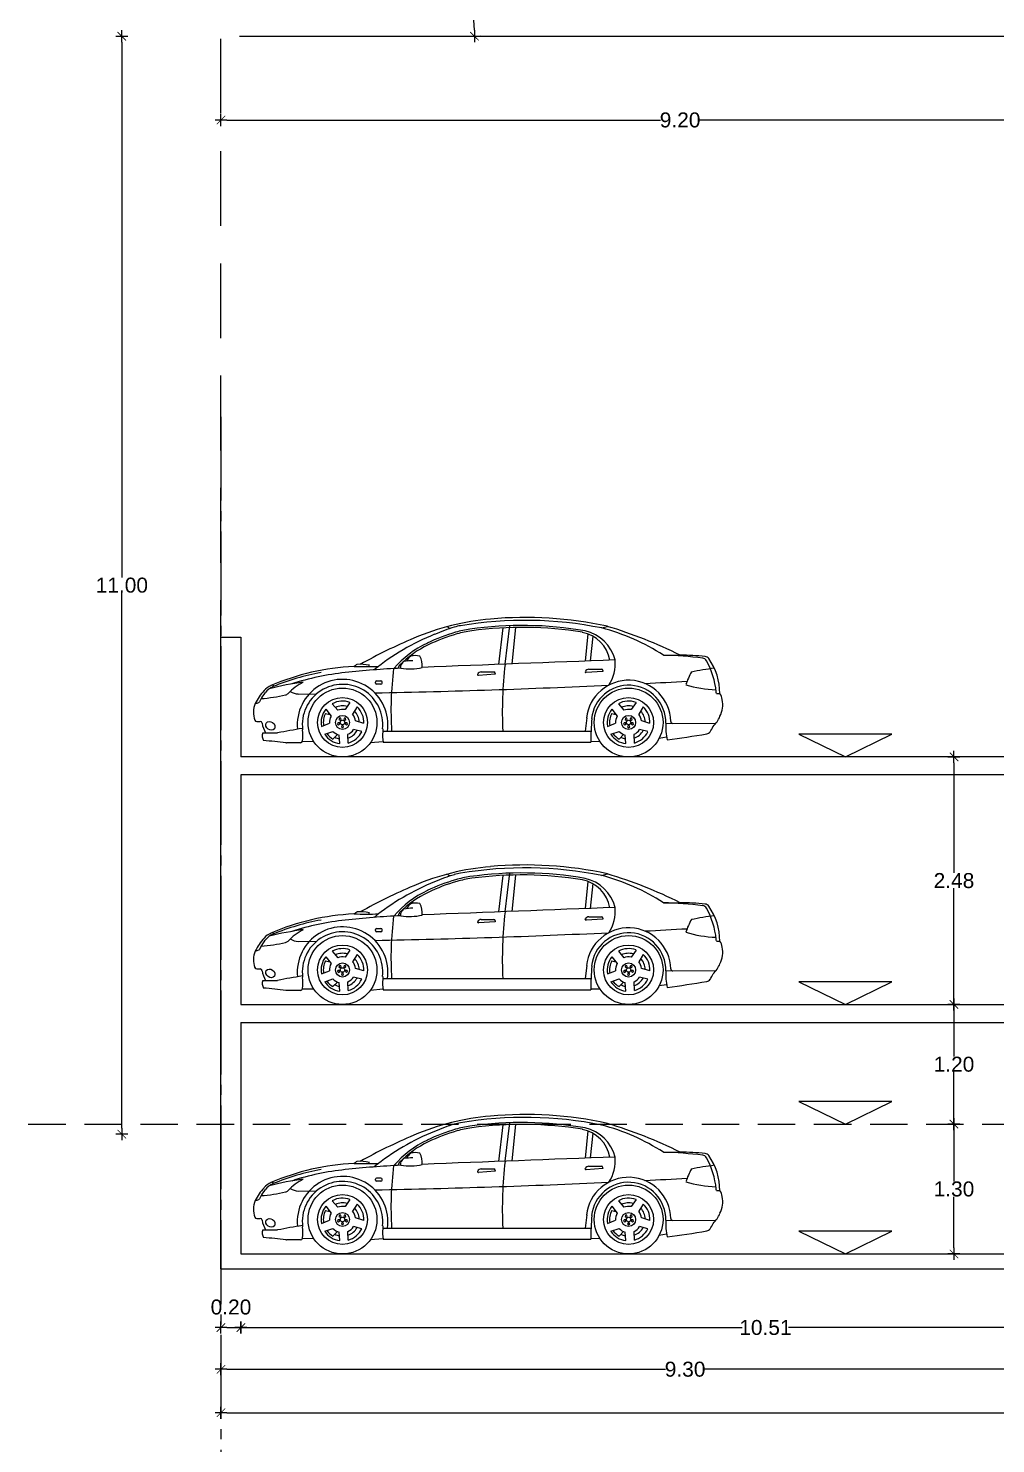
# Model space of a CAD drawing. Header units: millimetres. Extents: x 1217 to 2428, y 234 to 644.
# Drawn here: x 2171.87 to 2181.57, y 372.97 to 387.15 of the extents above; entities that cross this region are included whole.
import ezdxf

# ---------------------------------------------------------------- set-up
doc = ezdxf.new("R2010")
doc.units = ezdxf.units.MM
for name, pattern in [('ACAD_ISO04W100', [30, 24, -3, 0, -3]), ('HIDDEN', [0.375, 0.25, -0.125]), ('HIDDEN2', [0.1875, 0.125, -0.0625])]:
    doc.linetypes.add(name, pattern=pattern)
doc.layers.get('0').update_dxf_attribs({"lineweight": 5})
for name, color, linetype in [('0.1', 251, 'Continuous'), ('0.2', 2, 'Continuous'), ('0.3', 6, 'Continuous'), ('EJES', 8, 'Continuous'), ('MURO', 5, 'Continuous')]:
    doc.layers.add(name, color=color, linetype=linetype)
doc.styles.add('INTERARQ', font='arial.ttf')
doc.dimstyles.new('ESCALA_1-50', dxfattribs={"dimtxt": 0.15, "dimasz": 0.06, "dimexe": 0.18, "dimexo": 0.0625, "dimgap": 0, "dimtad": 0, "dimtih": 1, "dimtoh": 1, "dimzin": 0, "dimdsep": 46, "dimtxsty": 'INTERARQ', "dimblk": 'DIMTICK', "dimcen": 0, "dimse1": 1, "dimse2": 1, "dimclrd": 256, "dimclre": 1, "dimclrt": 2, "dimadec": 0, "dimazin": 0, "dimtfac": 4.5, "dimtofl": 0, "dimtmove": 2, "dimatfit": 3, "dimldrblk": 'DIMTICK', "dimfxl": 1, "dimtolj": 1, "dimtzin": 0, "dimarcsym": 0})

# ---------------------------------------------------------------- blocks, each defined once
blk = doc.blocks.new('aut9')
at = {"layer": '0.1'}
for p, q in [((383925.567, 7753087.519, 0), (383925.521, 7753087.153, 0)), ((383925.567, 7753087.519, 0), (383925.521, 7753087.153, 0)), ((383925.631, 7753087.542, 0), (383925.587, 7753087.156, 0)), ((383925.631, 7753087.542, 0), (383925.587, 7753087.156, 0)), ((383925.692, 7753087.523, 0), (383925.656, 7753087.159, 0)), ((383925.692, 7753087.523, 0), (383925.656, 7753087.159, 0)), ((383926.556, 7753087.519, 0), (383926.613, 7753087.535, 0)), ((383926.556, 7753087.519, 0), (383926.613, 7753087.535, 0)), ((383926.418, 7753087.46, 0), (383926.391, 7753087.187, 0)), ((383926.418, 7753087.46, 0), (383926.391, 7753087.187, 0)), ((383926.467, 7753087.437, 0), (383926.442, 7753087.189, 0)), ((383926.467, 7753087.437, 0), (383926.442, 7753087.189, 0)), ((383924.661, 7753087.258, 0), (383924.658, 7753087.239, 0)), ((383924.661, 7753087.258, 0), (383924.658, 7753087.239, 0)), ((383924.518, 7753087.125, 0), (383924.515, 7753087.115, 0)), ((383924.518, 7753087.125, 0), (383924.515, 7753087.115, 0)), ((383925.313, 7753087.054, 0), (383925.314, 7753087.055, 0)), ((383925.313, 7753087.054, 0), (383925.314, 7753087.055, 0)), ((383925.489, 7753087.055, 0), (383925.321, 7753087.043, 0)), ((383925.489, 7753087.055, 0), (383925.321, 7753087.043, 0)), ((383925.348, 7753087.078, 0), (383925.474, 7753087.078, 0)), ((383925.348, 7753087.078, 0), (383925.474, 7753087.078, 0)), ((383925.489, 7753087.063, 0), (383925.489, 7753087.055, 0)), ((383925.489, 7753087.063, 0), (383925.489, 7753087.055, 0)), ((383926.392, 7753087.081, 0), (383926.392, 7753087.083, 0)), ((383926.392, 7753087.081, 0), (383926.392, 7753087.083, 0)), ((383926.568, 7753087.082, 0), (383926.399, 7753087.071, 0)), ((383926.568, 7753087.082, 0), (383926.399, 7753087.071, 0)), ((383926.427, 7753087.106, 0), (383926.553, 7753087.106, 0)), ((383926.427, 7753087.106, 0), (383926.553, 7753087.106, 0)), ((383926.568, 7753087.091, 0), (383926.568, 7753087.082, 0)), ((383926.568, 7753087.091, 0), (383926.568, 7753087.082, 0)), ((383924.288, 7753086.967, 0), (383924.288, 7753086.976, 0)), ((383924.288, 7753086.967, 0), (383924.288, 7753086.976, 0)), ((383924.3, 7753086.988, 0), (383924.343, 7753086.988, 0)), ((383924.3, 7753086.988, 0), (383924.343, 7753086.988, 0)), ((383924.343, 7753086.955, 0), (383924.3, 7753086.955, 0)), ((383924.343, 7753086.955, 0), (383924.3, 7753086.955, 0)), ((383924.354, 7753086.976, 0), (383924.354, 7753086.967, 0)), ((383924.354, 7753086.976, 0), (383924.354, 7753086.967, 0)), ((383923.136, 7753086.799, 0), (383923.125, 7753086.778, 0)), ((383923.136, 7753086.799, 0), (383923.125, 7753086.778, 0)), ((383923.515, 7753086.857, 0), (383923.699, 7753086.859, 0)), ((383923.515, 7753086.857, 0), (383923.699, 7753086.859, 0)), ((383924.032, 7753086.772, 0), (383923.984, 7753086.701, 0)), ((383924.032, 7753086.772, 0), (383923.984, 7753086.701, 0)), ((383926.901, 7753086.772, 0), (383926.852, 7753086.701, 0)), ((383926.901, 7753086.772, 0), (383926.852, 7753086.701, 0)), ((383927.706, 7753086.862, 0), (383927.739, 7753086.861, 0)), ((383927.706, 7753086.862, 0), (383927.739, 7753086.861, 0)), ((383923.789, 7753086.662, 0), (383923.83, 7753086.653, 0)), ((383923.789, 7753086.662, 0), (383923.83, 7753086.653, 0)), ((383923.791, 7753086.704, 0), (383923.844, 7753086.636, 0)), ((383923.791, 7753086.704, 0), (383923.844, 7753086.636, 0)), ((383923.856, 7753086.76, 0), (383923.911, 7753086.694, 0)), ((383923.856, 7753086.76, 0), (383923.911, 7753086.694, 0)), ((383924.105, 7753086.727, 0), (383924.06, 7753086.655, 0)), ((383924.105, 7753086.727, 0), (383924.06, 7753086.655, 0)), ((383926.657, 7753086.662, 0), (383926.698, 7753086.653, 0)), ((383926.657, 7753086.662, 0), (383926.698, 7753086.653, 0)), ((383926.659, 7753086.704, 0), (383926.712, 7753086.636, 0)), ((383926.659, 7753086.704, 0), (383926.712, 7753086.636, 0)), ((383926.725, 7753086.76, 0), (383926.779, 7753086.694, 0)), ((383926.725, 7753086.76, 0), (383926.779, 7753086.694, 0)), ((383926.973, 7753086.727, 0), (383926.928, 7753086.655, 0)), ((383926.973, 7753086.727, 0), (383926.928, 7753086.655, 0)), ((383923.099, 7753086.582, 0), (383923.133, 7753086.582, 0)), ((383923.099, 7753086.582, 0), (383923.133, 7753086.582, 0)), ((383923.748, 7753086.533, 0), (383923.827, 7753086.565, 0)), ((383923.748, 7753086.533, 0), (383923.827, 7753086.565, 0)), ((383923.78, 7753086.454, 0), (383923.862, 7753086.483, 0)), ((383923.78, 7753086.454, 0), (383923.862, 7753086.483, 0)), ((383923.912, 7753086.568, 0), (383923.908, 7753086.556, 0)), ((383923.912, 7753086.568, 0), (383923.908, 7753086.556, 0)), ((383923.908, 7753086.556, 0), (383923.919, 7753086.548, 0)), ((383923.908, 7753086.556, 0), (383923.919, 7753086.548, 0)), ((383923.926, 7753086.568, 0), (383923.912, 7753086.568, 0)), ((383923.926, 7753086.568, 0), (383923.912, 7753086.568, 0)), ((383923.919, 7753086.548, 0), (383923.93, 7753086.556, 0)), ((383923.919, 7753086.548, 0), (383923.93, 7753086.556, 0)), ((383923.927, 7753086.615, 0), (383923.923, 7753086.602, 0)), ((383923.927, 7753086.615, 0), (383923.923, 7753086.602, 0)), ((383923.923, 7753086.602, 0), (383923.934, 7753086.594, 0)), ((383923.923, 7753086.602, 0), (383923.934, 7753086.594, 0)), ((383923.93, 7753086.556, 0), (383923.926, 7753086.568, 0)), ((383923.93, 7753086.556, 0), (383923.926, 7753086.568, 0)), ((383923.941, 7753086.615, 0), (383923.927, 7753086.615, 0)), ((383923.941, 7753086.615, 0), (383923.927, 7753086.615, 0)), ((383923.934, 7753086.594, 0), (383923.945, 7753086.602, 0)), ((383923.934, 7753086.594, 0), (383923.945, 7753086.602, 0)), ((383923.945, 7753086.602, 0), (383923.941, 7753086.615, 0)), ((383923.945, 7753086.602, 0), (383923.941, 7753086.615, 0)), ((383923.951, 7753086.54, 0), (383923.947, 7753086.527, 0)), ((383923.951, 7753086.54, 0), (383923.947, 7753086.527, 0)), ((383923.947, 7753086.527, 0), (383923.958, 7753086.519, 0)), ((383923.947, 7753086.527, 0), (383923.958, 7753086.519, 0)), ((383923.965, 7753086.54, 0), (383923.951, 7753086.54, 0)), ((383923.965, 7753086.54, 0), (383923.951, 7753086.54, 0)), ((383923.958, 7753086.519, 0), (383923.969, 7753086.527, 0)), ((383923.958, 7753086.519, 0), (383923.969, 7753086.527, 0)), ((383923.969, 7753086.527, 0), (383923.965, 7753086.54, 0)), ((383923.969, 7753086.527, 0), (383923.965, 7753086.54, 0)), ((383923.976, 7753086.615, 0), (383923.972, 7753086.602, 0)), ((383923.976, 7753086.615, 0), (383923.972, 7753086.602, 0)), ((383923.972, 7753086.602, 0), (383923.982, 7753086.594, 0)), ((383923.972, 7753086.602, 0), (383923.982, 7753086.594, 0)), ((383923.989, 7753086.615, 0), (383923.976, 7753086.615, 0)), ((383923.989, 7753086.615, 0), (383923.976, 7753086.615, 0)), ((383923.982, 7753086.594, 0), (383923.993, 7753086.602, 0)), ((383923.982, 7753086.594, 0), (383923.993, 7753086.602, 0)), ((383923.991, 7753086.568, 0), (383923.987, 7753086.556, 0)), ((383923.991, 7753086.568, 0), (383923.987, 7753086.556, 0)), ((383923.987, 7753086.556, 0), (383923.997, 7753086.548, 0)), ((383923.987, 7753086.556, 0), (383923.997, 7753086.548, 0)), ((383923.993, 7753086.602, 0), (383923.989, 7753086.615, 0)), ((383923.993, 7753086.602, 0), (383923.989, 7753086.615, 0)), ((383924.004, 7753086.568, 0), (383923.991, 7753086.568, 0)), ((383924.004, 7753086.568, 0), (383923.991, 7753086.568, 0)), ((383923.997, 7753086.548, 0), (383924.008, 7753086.556, 0)), ((383923.997, 7753086.548, 0), (383924.008, 7753086.556, 0)), ((383924.008, 7753086.556, 0), (383924.004, 7753086.568, 0)), ((383924.008, 7753086.556, 0), (383924.004, 7753086.568, 0)), ((383924.151, 7753086.48, 0), (383924.068, 7753086.501, 0)), ((383924.151, 7753086.48, 0), (383924.068, 7753086.501, 0)), ((383924.172, 7753086.563, 0), (383924.088, 7753086.588, 0)), ((383924.172, 7753086.563, 0), (383924.088, 7753086.588, 0)), ((383924.361, 7753086.507, 0), (383924.358, 7753086.424, 0)), ((383924.361, 7753086.507, 0), (383924.358, 7753086.424, 0)), ((383924.361, 7753086.485, 0), (383926.449, 7753086.485, 0)), ((383924.361, 7753086.485, 0), (383926.449, 7753086.485, 0)), ((383926.406, 7753086.617, 0), (383926.389, 7753086.485, 0)), ((383926.406, 7753086.617, 0), (383926.389, 7753086.485, 0)), ((383926.616, 7753086.533, 0), (383926.695, 7753086.565, 0)), ((383926.616, 7753086.533, 0), (383926.695, 7753086.565, 0)), ((383926.649, 7753086.454, 0), (383926.73, 7753086.483, 0)), ((383926.649, 7753086.454, 0), (383926.73, 7753086.483, 0)), ((383926.78, 7753086.568, 0), (383926.776, 7753086.556, 0)), ((383926.78, 7753086.568, 0), (383926.776, 7753086.556, 0)), ((383926.776, 7753086.556, 0), (383926.787, 7753086.548, 0)), ((383926.776, 7753086.556, 0), (383926.787, 7753086.548, 0)), ((383926.794, 7753086.568, 0), (383926.78, 7753086.568, 0)), ((383926.794, 7753086.568, 0), (383926.78, 7753086.568, 0)), ((383926.787, 7753086.548, 0), (383926.798, 7753086.556, 0)), ((383926.787, 7753086.548, 0), (383926.798, 7753086.556, 0)), ((383926.795, 7753086.615, 0), (383926.791, 7753086.602, 0)), ((383926.795, 7753086.615, 0), (383926.791, 7753086.602, 0)), ((383926.791, 7753086.602, 0), (383926.802, 7753086.594, 0)), ((383926.791, 7753086.602, 0), (383926.802, 7753086.594, 0)), ((383926.798, 7753086.556, 0), (383926.794, 7753086.568, 0)), ((383926.798, 7753086.556, 0), (383926.794, 7753086.568, 0)), ((383926.809, 7753086.615, 0), (383926.795, 7753086.615, 0)), ((383926.809, 7753086.615, 0), (383926.795, 7753086.615, 0)), ((383926.802, 7753086.594, 0), (383926.813, 7753086.602, 0)), ((383926.802, 7753086.594, 0), (383926.813, 7753086.602, 0)), ((383926.813, 7753086.602, 0), (383926.809, 7753086.615, 0)), ((383926.813, 7753086.602, 0), (383926.809, 7753086.615, 0)), ((383926.82, 7753086.54, 0), (383926.816, 7753086.527, 0)), ((383926.82, 7753086.54, 0), (383926.816, 7753086.527, 0)), ((383926.816, 7753086.527, 0), (383926.826, 7753086.519, 0)), ((383926.816, 7753086.527, 0), (383926.826, 7753086.519, 0)), ((383926.833, 7753086.54, 0), (383926.82, 7753086.54, 0)), ((383926.833, 7753086.54, 0), (383926.82, 7753086.54, 0)), ((383926.826, 7753086.519, 0), (383926.837, 7753086.527, 0)), ((383926.826, 7753086.519, 0), (383926.837, 7753086.527, 0)), ((383926.837, 7753086.527, 0), (383926.833, 7753086.54, 0)), ((383926.837, 7753086.527, 0), (383926.833, 7753086.54, 0)), ((383926.844, 7753086.615, 0), (383926.84, 7753086.602, 0)), ((383926.844, 7753086.615, 0), (383926.84, 7753086.602, 0)), ((383926.84, 7753086.602, 0), (383926.851, 7753086.594, 0)), ((383926.84, 7753086.602, 0), (383926.851, 7753086.594, 0)), ((383926.857, 7753086.615, 0), (383926.844, 7753086.615, 0)), ((383926.857, 7753086.615, 0), (383926.844, 7753086.615, 0)), ((383926.851, 7753086.594, 0), (383926.861, 7753086.602, 0)), ((383926.851, 7753086.594, 0), (383926.861, 7753086.602, 0)), ((383926.859, 7753086.568, 0), (383926.855, 7753086.556, 0)), ((383926.859, 7753086.568, 0), (383926.855, 7753086.556, 0)), ((383926.855, 7753086.556, 0), (383926.865, 7753086.548, 0)), ((383926.855, 7753086.556, 0), (383926.865, 7753086.548, 0)), ((383926.861, 7753086.602, 0), (383926.857, 7753086.615, 0)), ((383926.861, 7753086.602, 0), (383926.857, 7753086.615, 0)), ((383926.872, 7753086.568, 0), (383926.859, 7753086.568, 0)), ((383926.872, 7753086.568, 0), (383926.859, 7753086.568, 0)), ((383926.865, 7753086.548, 0), (383926.876, 7753086.556, 0)), ((383926.865, 7753086.548, 0), (383926.876, 7753086.556, 0)), ((383926.876, 7753086.556, 0), (383926.872, 7753086.568, 0)), ((383926.876, 7753086.556, 0), (383926.872, 7753086.568, 0)), ((383927.019, 7753086.48, 0), (383926.936, 7753086.501, 0)), ((383927.019, 7753086.48, 0), (383926.936, 7753086.501, 0)), ((383927.04, 7753086.563, 0), (383926.957, 7753086.588, 0)), ((383927.04, 7753086.563, 0), (383926.957, 7753086.588, 0)), ((383927.199, 7753086.562, 0), (383927.702, 7753086.566, 0)), ((383927.199, 7753086.562, 0), (383927.702, 7753086.566, 0)), ((383923.158, 7753086.468, 0), (383923.308, 7753086.468, 0)), ((383923.158, 7753086.468, 0), (383923.308, 7753086.468, 0)), ((383923.537, 7753086.368, 0), (383923.398, 7753086.368, 0)), ((383923.537, 7753086.368, 0), (383923.398, 7753086.368, 0)), ((383923.672, 7753086.379, 0), (383923.556, 7753086.381, 0)), ((383923.672, 7753086.379, 0), (383923.556, 7753086.381, 0)), ((383923.862, 7753086.406, 0), (383923.908, 7753086.451, 0)), ((383923.862, 7753086.406, 0), (383923.908, 7753086.451, 0)), ((383923.93, 7753086.36, 0), (383923.924, 7753086.445, 0)), ((383923.93, 7753086.36, 0), (383923.924, 7753086.445, 0)), ((383924.016, 7753086.366, 0), (383924.013, 7753086.453, 0)), ((383924.016, 7753086.366, 0), (383924.013, 7753086.453, 0)), ((383924.365, 7753086.379, 0), (383924.235, 7753086.367, 0)), ((383924.365, 7753086.379, 0), (383924.235, 7753086.367, 0)), ((383924.358, 7753086.424, 0), (383924.365, 7753086.374, 0)), ((383924.358, 7753086.424, 0), (383924.365, 7753086.374, 0)), ((383924.365, 7753086.374, 0), (383926.446, 7753086.374, 0)), ((383924.365, 7753086.374, 0), (383926.446, 7753086.374, 0)), ((383926.54, 7753086.379, 0), (383926.446, 7753086.381, 0)), ((383926.54, 7753086.379, 0), (383926.446, 7753086.381, 0)), ((383926.731, 7753086.406, 0), (383926.776, 7753086.451, 0)), ((383926.731, 7753086.406, 0), (383926.776, 7753086.451, 0)), ((383926.798, 7753086.36, 0), (383926.793, 7753086.445, 0)), ((383926.798, 7753086.36, 0), (383926.793, 7753086.445, 0)), ((383926.884, 7753086.366, 0), (383926.881, 7753086.453, 0)), ((383926.884, 7753086.366, 0), (383926.881, 7753086.453, 0)), ((383927.134, 7753086.416, 0), (383927.206, 7753086.427, 0)), ((383927.134, 7753086.416, 0), (383927.206, 7753086.427, 0))]:
    blk.add_line(p, q, dxfattribs=at)
for centre, radius in [((383923.958, 7753086.572, 0), 0.345), ((383923.958, 7753086.572, 0), 0.345), ((383926.826, 7753086.572, 0), 0.345), ((383926.826, 7753086.572, 0), 0.345), ((383923.958, 7753086.572, 0), 0.25), ((383923.958, 7753086.572, 0), 0.25), ((383926.826, 7753086.572, 0), 0.25), ((383926.826, 7753086.572, 0), 0.25), ((383923.958, 7753086.572, 0), 0.0704), ((383923.958, 7753086.572, 0), 0.0704), ((383926.826, 7753086.572, 0), 0.0704), ((383926.826, 7753086.572, 0), 0.0704), ((383923.958, 7753086.572, 0), 0.0224), ((383923.958, 7753086.572, 0), 0.0224), ((383926.826, 7753086.572, 0), 0.0224), ((383926.826, 7753086.572, 0), 0.0224)]:
    blk.add_circle(centre, radius, dxfattribs=at)
for centre, radius, start, end in [((383925.789, 7753083.746, 0), 3.878, 77.7265, 95.1593), ((383925.789, 7753083.746, 0), 3.878, 77.7265, 95.1593), ((383925.652, 7753085.116, 0), 2.5, 94.8521, 113.0496), ((383925.652, 7753085.116, 0), 2.5, 94.8521, 113.0496), ((383925.662, 7753085.556, 0), 2.003, 106.5455, 115.2373), ((383925.662, 7753085.556, 0), 2.003, 106.5455, 115.2373), ((383925.574, 7753085.869, 0), 1.73, 106.6126, 113.6021), ((383925.574, 7753085.869, 0), 1.73, 106.6126, 113.6021), ((383924.874, 7753087.266, 0), 0.296, 56.8015, 63.601), ((383924.874, 7753087.266, 0), 0.296, 56.8015, 63.601), ((383925.222, 7753087.048, 0), 0.5, 99.2837, 106.6126), ((383925.222, 7753087.048, 0), 0.5, 99.2837, 106.6126), ((383925.377, 7753086.517, 0), 1, 98.0967, 106.5455), ((383925.377, 7753086.517, 0), 1, 98.0967, 106.5455), ((383925.386, 7753086.499, 0), 1, 97.608, 106.3047), ((383925.386, 7753086.499, 0), 1, 97.608, 106.3047), ((383925.787, 7753083.69, 0), 3.905, 78.637, 99.5173), ((383925.787, 7753083.69, 0), 3.905, 78.637, 99.5173), ((383925.757, 7753083.842, 0), 3.702, 80.1465, 98.0967), ((383925.757, 7753083.842, 0), 3.702, 80.1465, 98.0967), ((383925.759, 7753083.707, 0), 3.817, 80.9041, 97.608), ((383925.759, 7753083.707, 0), 3.817, 80.9041, 97.608), ((383926.297, 7753087.136, 0), 0.345, 9.9157, 79.1012), ((383926.297, 7753087.136, 0), 0.345, 9.9157, 79.1012), ((383926.303, 7753087.099, 0), 0.4, 14.2984, 77.4154), ((383926.303, 7753087.099, 0), 0.4, 14.2984, 77.4154), ((383925.994, 7753085.401, 0), 2.191, 57.3482, 75.1306), ((383925.994, 7753085.401, 0), 2.191, 57.3482, 75.1306), ((383925.394, 7753083.381, 0), 4.328, 63.2368, 73.6474), ((383925.394, 7753083.381, 0), 4.328, 63.2368, 73.6474), ((383926.903, 7753082.174, 0), 5.697, 113.0496, 119.0649), ((383926.903, 7753082.174, 0), 5.697, 113.0496, 119.0649), ((383925.767, 7753085.258, 0), 2.369, 111.9673, 129.0126), ((383925.767, 7753085.258, 0), 2.369, 111.9673, 129.0126), ((383925.236, 7753086.454, 0), 1.008, 115.0781, 139.2715), ((383925.236, 7753086.454, 0), 1.008, 115.0781, 139.2715), ((383925.236, 7753086.454, 0), 0.988, 115.0764, 135.5104), ((383925.236, 7753086.454, 0), 0.988, 115.0764, 135.5104), ((383925.662, 7753085.556, 0), 1.983, 106.3047, 115.2381), ((383925.662, 7753085.556, 0), 1.983, 106.3047, 115.2381), ((383924.703, 7753086.315, 0), 0.877, 92.6284, 98.4201), ((383924.703, 7753086.315, 0), 0.877, 92.6284, 98.4201), ((383924.703, 7753087.143, 0), 0.111, 123.0086, 156.5756), ((383924.703, 7753087.143, 0), 0.111, 123.0086, 156.5756), ((383924.691, 7753087.068, 0), 0.174, 76.0447, 106.1159), ((383924.691, 7753087.068, 0), 0.174, 76.0447, 106.1159), ((383924.563, 7753087.144, 0), 0.194, 353.3958, 28.6587), ((383924.563, 7753087.144, 0), 0.194, 353.3958, 28.6587), ((383990.013, 7751405.888, 0), 1682.502, 92.156864, 92.222802), ((383990.013, 7751405.888, 0), 1682.502, 92.156864, 92.222802), ((383926.306, 7753087.161, 0), 0.387, 326.2126, 5.5387), ((383926.306, 7753087.161, 0), 0.387, 326.2126, 5.5387), ((383927.043, 7753082.904, 0), 4.344, 83.0463, 88.2579), ((383927.043, 7753082.904, 0), 4.344, 83.0463, 88.2579), ((383927.354, 7753174.32, 0), 87.074, 269.88286, 269.99298), ((383927.354, 7753174.32, 0), 87.074, 269.88286, 269.99298), ((383927.329, 7753084.616, 0), 2.63, 84.23, 89.69), ((383927.329, 7753084.616, 0), 2.63, 84.23, 89.69), ((383927.563, 7753087.167, 0), 0.05, 28.3872, 83.0463), ((383927.563, 7753087.167, 0), 0.05, 28.3872, 83.0463), ((383927.589, 7753087.183, 0), 0.05, 35.5722, 84.23), ((383927.589, 7753087.183, 0), 0.05, 35.5722, 84.23), ((383926.847, 7753086.78, 0), 0.864, 6.6388, 28.3872), ((383926.847, 7753086.78, 0), 0.864, 6.6388, 28.3872), ((383927.15, 7753086.869, 0), 0.589, 359.1854, 35.5722), ((383927.15, 7753086.869, 0), 0.589, 359.1854, 35.5722), ((383924.183, 7753084.764, 0), 2.372, 92.6466, 113.3914), ((383924.183, 7753084.764, 0), 2.372, 92.6466, 113.3914), ((383924.167, 7753084.75, 0), 2.361, 100.3368, 112.5171), ((383924.167, 7753084.75, 0), 2.361, 100.3368, 112.5171), ((383924.239, 7753084.553, 0), 2.531, 95.7324, 108.1943), ((383924.239, 7753084.553, 0), 2.531, 95.7324, 108.1943), ((383925.053, 7753077.188, 0), 9.941, 92.9383, 96.161), ((383925.053, 7753077.188, 0), 9.941, 92.9383, 96.161), ((383924.153, 7753087.046, 0), 0.118, 115.1756, 131.9642), ((383924.153, 7753087.046, 0), 0.118, 115.1756, 131.9642), ((383924.201, 7753091.644, 0), 4.512, 268.3823, 271.5087), ((383924.201, 7753091.644, 0), 4.512, 268.3823, 271.5087), ((383924.136, 7753086.754, 0), 0.401, 76.8513, 94.7838), ((383924.136, 7753086.754, 0), 0.401, 76.8513, 94.7838), ((383924.169, 7753087.146, 0), 0.0578, 345.4485, 357.2301), ((383924.169, 7753087.146, 0), 0.0578, 345.4485, 357.2301), ((383927.702, 7753086.695, 0), 3.258, 172.6431, 183.6895), ((383927.702, 7753086.695, 0), 3.258, 172.6431, 183.6895), ((383924.566, 7753087.111, 0), 0.05, 135.5104, 164.1349), ((383924.566, 7753087.111, 0), 0.05, 135.5104, 164.1349), ((383924.562, 7753087.13, 0), 0.023, 150.5828, 219.5346), ((383924.562, 7753087.13, 0), 0.023, 150.5828, 219.5346), ((383924.625, 7753087.109, 0), 0.0896, 124.304, 158.7271), ((383924.625, 7753087.109, 0), 0.0896, 124.304, 158.7271), ((383924.634, 7753087.648, 0), 0.54, 260.3606, 283.0148), ((383924.634, 7753087.648, 0), 0.54, 260.3606, 283.0148), ((383925.32, 7753087.051, 0), 0.0075, 157.5688, 273.9361), ((383925.32, 7753087.051, 0), 0.0075, 157.5688, 273.9361), ((383925.348, 7753087.041, 0), 0.0375, 90, 157.5688), ((383925.348, 7753087.041, 0), 0.0375, 90, 157.5688), ((383925.474, 7753087.063, 0), 0.015, 0, 90), ((383925.474, 7753087.063, 0), 0.015, 0, 90), ((383929.741, 7753086.68, 0), 4.181, 173.4623, 182.6697), ((383929.741, 7753086.68, 0), 4.181, 173.4623, 182.6697), ((383926.399, 7753087.078, 0), 0.0075, 157.5688, 273.9361), ((383926.399, 7753087.078, 0), 0.0075, 157.5688, 273.9361), ((383926.427, 7753087.068, 0), 0.0375, 90, 157.5688), ((383926.427, 7753087.068, 0), 0.0375, 90, 157.5688), ((383926.553, 7753087.091, 0), 0.015, 0, 90), ((383926.553, 7753087.091, 0), 0.015, 0, 90), ((383928.083, 7753086.724, 0), 0.72, 150.5296, 161.6098), ((383928.083, 7753086.724, 0), 0.72, 150.5296, 161.6098), ((383928.014, 7753084.428, 0), 2.707, 96.982, 101.9003), ((383928.014, 7753084.428, 0), 2.707, 96.982, 101.9003), ((383923.321, 7753086.758, 0), 0.2, 113.3914, 138.2162), ((383923.321, 7753086.758, 0), 0.2, 113.3914, 138.2162), ((383923.34, 7753086.747, 0), 0.2, 112.5171, 142.334), ((383923.34, 7753086.747, 0), 0.2, 112.5171, 142.334), ((383923.98, 7753083.913, 0), 3.091, 97.71, 104.1641), ((383923.98, 7753083.913, 0), 3.091, 97.71, 104.1641), ((383923.142, 7753086.631, 0), 0.332, 66.6877, 71.0109), ((383923.142, 7753086.631, 0), 0.332, 66.6877, 71.0109), ((383923.843, 7753086.445, 0), 0.599, 117.6748, 135.9278), ((383923.843, 7753086.445, 0), 0.599, 117.6748, 135.9278), ((383923.959, 7753086.55, 0), 0.454, 351.812, 185.7898), ((383923.959, 7753086.55, 0), 0.454, 351.812, 185.7898), ((383923.959, 7753086.55, 0), 0.404, 353.9626, 187.3385), ((383923.959, 7753086.55, 0), 0.404, 353.9626, 187.3385), ((383922.657, 7753172.196, 0), 85.343, 271.09184, 272.66645), ((383922.657, 7753172.196, 0), 85.343, 271.09184, 272.66645), ((383924.3, 7753086.976, 0), 0.0116, 90, 180), ((383924.3, 7753086.976, 0), 0.0116, 90, 180), ((383924.3, 7753086.967, 0), 0.0116, 180, 270), ((383924.3, 7753086.967, 0), 0.0116, 180, 270), ((383924.343, 7753086.976, 0), 0.0116, 0, 90), ((383924.343, 7753086.976, 0), 0.0116, 0, 90), ((383924.343, 7753086.967, 0), 0.0116, 270, 0), ((383924.343, 7753086.967, 0), 0.0116, 270, 0), ((383926.826, 7753086.572, 0), 0.423, 1.4, 173.9615), ((383926.826, 7753086.572, 0), 0.423, 1.4, 173.9615), ((383926.826, 7753086.572, 0), 0.373, 358.8129, 173.9615), ((383926.826, 7753086.572, 0), 0.373, 358.8129, 173.9615), ((383922.657, 7753172.196, 0), 85.343, 272.90898, 273.19414), ((383922.657, 7753172.196, 0), 85.343, 272.90898, 273.19414), ((383927.732, 7753088.023, 0), 1.123, 252.7719, 268.4658), ((383927.732, 7753088.023, 0), 1.123, 252.7719, 268.4658), ((383923.63, 7753086.481, 0), 0.615, 138.2162, 152.9115), ((383923.63, 7753086.481, 0), 0.615, 138.2162, 152.9115), ((383922.808, 7753087.705, 0), 0.983, 286.2354, 288.4782), ((383922.808, 7753087.705, 0), 0.983, 286.2354, 288.4782), ((383923.116, 7753086.782, 0), 0.01, 288.4782, 333.6253), ((383923.116, 7753086.782, 0), 0.01, 288.4782, 333.6253), ((383923.583, 7753086.559, 0), 0.508, 142.334, 151.7377), ((383923.583, 7753086.559, 0), 0.508, 142.334, 151.7377), ((383923.011, 7753088.54, 0), 1.734, 274.35, 282.5517), ((383923.011, 7753088.54, 0), 1.734, 274.35, 282.5517), ((383923.377, 7753086.897, 0), 0.05, 282.5517, 315.9278), ((383923.377, 7753086.897, 0), 0.05, 282.5517, 315.9278), ((383923.524, 7753087.027, 0), 0.17, 238.027, 267.0079), ((383923.524, 7753087.027, 0), 0.17, 238.027, 267.0079), ((383923.958, 7753086.572, 0), 0.214, 69.6603, 118.4398), ((383923.958, 7753086.572, 0), 0.214, 69.6603, 118.4398), ((383926.826, 7753086.572, 0), 0.214, 69.6603, 118.4398), ((383926.826, 7753086.572, 0), 0.214, 69.6603, 118.4398), ((383926.953, 7753086.838, 0), 0.753, 1.8591, 3.1893), ((383926.953, 7753086.838, 0), 0.753, 1.8591, 3.1893), ((383927.67, 7753086.797, 0), 0.0941, 2.5352, 42.8042), ((383927.67, 7753086.797, 0), 0.0941, 2.5352, 42.8042), ((383927.522, 7753086.748, 0), 0.248, 332.5593, 12.337), ((383927.522, 7753086.748, 0), 0.248, 332.5593, 12.337), ((383923.307, 7753086.674, 0), 0.241, 158.7536, 199.1527), ((383923.307, 7753086.674, 0), 0.241, 158.7536, 199.1527), ((383923.958, 7753086.572, 0), 0.214, 141.6603, 190.4398), ((383923.958, 7753086.572, 0), 0.214, 141.6603, 190.4398), ((383923.958, 7753086.572, 0), 0.192, 152.0152, 189.1399), ((383923.958, 7753086.572, 0), 0.192, 152.0152, 189.1399), ((383923.958, 7753086.572, 0), 0.167, 145.7156, 149.5409), ((383923.958, 7753086.572, 0), 0.167, 145.7156, 149.5409), ((383923.958, 7753086.572, 0), 0.131, 150.8459, 183.0964), ((383923.958, 7753086.572, 0), 0.131, 150.8459, 183.0964), ((383923.958, 7753086.572, 0), 0.167, 73.7156, 115.1803), ((383923.958, 7753086.572, 0), 0.167, 73.7156, 115.1803), ((383923.958, 7753086.572, 0), 0.131, 78.8459, 111.0964), ((383923.958, 7753086.572, 0), 0.131, 78.8459, 111.0964), ((383923.958, 7753086.572, 0), 0.131, 6.8459, 39.0964), ((383923.958, 7753086.572, 0), 0.131, 6.8459, 39.0964), ((383923.958, 7753086.572, 0), 0.167, 1.7156, 43.1803), ((383923.958, 7753086.572, 0), 0.167, 1.7156, 43.1803), ((383923.958, 7753086.572, 0), 0.214, 357.6603, 46.4398), ((383923.958, 7753086.572, 0), 0.214, 357.6603, 46.4398), ((383926.826, 7753086.572, 0), 0.214, 141.6603, 190.4398), ((383926.826, 7753086.572, 0), 0.214, 141.6603, 190.4398), ((383926.826, 7753086.572, 0), 0.192, 152.0152, 189.1399), ((383926.826, 7753086.572, 0), 0.192, 152.0152, 189.1399), ((383926.826, 7753086.572, 0), 0.167, 145.7156, 149.5409), ((383926.826, 7753086.572, 0), 0.167, 145.7156, 149.5409), ((383926.826, 7753086.572, 0), 0.131, 150.8459, 183.0964), ((383926.826, 7753086.572, 0), 0.131, 150.8459, 183.0964), ((383926.826, 7753086.572, 0), 0.167, 73.7156, 115.1803), ((383926.826, 7753086.572, 0), 0.167, 73.7156, 115.1803), ((383926.826, 7753086.572, 0), 0.131, 78.8459, 111.0964), ((383926.826, 7753086.572, 0), 0.131, 78.8459, 111.0964), ((383926.826, 7753086.572, 0), 0.131, 6.8459, 39.0964), ((383926.826, 7753086.572, 0), 0.131, 6.8459, 39.0964), ((383926.826, 7753086.572, 0), 0.167, 1.7156, 43.1803), ((383926.826, 7753086.572, 0), 0.167, 1.7156, 43.1803), ((383926.826, 7753086.572, 0), 0.214, 357.6603, 46.4398), ((383926.826, 7753086.572, 0), 0.214, 357.6603, 46.4398), ((383927.458, 7753086.755, 0), 0.309, 314.0925, 336.8556), ((383927.458, 7753086.755, 0), 0.309, 314.0925, 336.8556), ((383923.099, 7753086.602, 0), 0.02, 199.1527, 270), ((383923.099, 7753086.602, 0), 0.02, 199.1527, 270), ((383923.133, 7753086.562, 0), 0.02, 8.8522, 90), ((383923.133, 7753086.562, 0), 0.02, 8.8522, 90), ((383923.424, 7753086.607, 0), 0.275, 188.8522, 210.449), ((383923.424, 7753086.607, 0), 0.275, 188.8522, 210.449), ((383924.563, 7753080.168, 0), 6.423, 99.0138, 101.2719), ((383924.563, 7753080.168, 0), 6.423, 99.0138, 101.2719), ((383923.119, 7753086.448, 0), 0.442, 351.83, 6.4756), ((383923.119, 7753086.448, 0), 0.442, 351.83, 6.4756), ((383923.958, 7753086.572, 0), 0.131, 222.8459, 255.0964), ((383923.958, 7753086.572, 0), 0.131, 222.8459, 255.0964), ((383923.958, 7753086.572, 0), 0.131, 294.8459, 327.0964), ((383923.958, 7753086.572, 0), 0.131, 294.8459, 327.0964), ((383923.958, 7753086.572, 0), 0.167, 289.7156, 331.1803), ((383923.958, 7753086.572, 0), 0.167, 289.7156, 331.1803), ((383932.527, 7753086.248, 0), 6.082, 176.5745, 178.8151), ((383932.527, 7753086.248, 0), 6.082, 176.5745, 178.8151), ((383926.826, 7753086.572, 0), 0.131, 222.8459, 255.0964), ((383926.826, 7753086.572, 0), 0.131, 222.8459, 255.0964), ((383926.826, 7753086.572, 0), 0.131, 294.8459, 327.0964), ((383926.826, 7753086.572, 0), 0.131, 294.8459, 327.0964), ((383926.826, 7753086.572, 0), 0.167, 289.7156, 331.1803), ((383926.826, 7753086.572, 0), 0.167, 289.7156, 331.1803), ((383927.746, 7753086.522, 0), 0.548, 175.5245, 193.1695), ((383927.746, 7753086.522, 0), 0.548, 175.5245, 193.1695), ((383927.269, 7753086.583, 0), 0.02, 181.4, 270.3994), ((383927.269, 7753086.583, 0), 0.02, 181.4, 270.3994), ((383927.386, 7753086.656, 0), 0.312, 325.2425, 336.8653), ((383927.386, 7753086.656, 0), 0.312, 325.2425, 336.8653), ((383923.242, 7753086.438, 0), 0.0886, 160.6163, 212.0456), ((383923.242, 7753086.438, 0), 0.0886, 160.6163, 212.0456), ((383922.847, 7753082.216, 0), 4.187, 82.5452, 85.624), ((383922.847, 7753082.216, 0), 4.187, 82.5452, 85.624), ((383923.397, 7753086.418, 0), 0.05, 262.5452, 270.3557), ((383923.397, 7753086.418, 0), 0.05, 262.5452, 270.3557), ((383923.537, 7753086.388, 0), 0.02, 270.3557, 351.83), ((383923.537, 7753086.388, 0), 0.02, 270.3557, 351.83), ((383923.958, 7753086.572, 0), 0.214, 213.6603, 262.4398), ((383923.958, 7753086.572, 0), 0.214, 213.6603, 262.4398), ((383923.958, 7753086.572, 0), 0.192, 215.2741, 240.0969), ((383923.958, 7753086.572, 0), 0.192, 215.2741, 240.0969), ((383923.958, 7753086.572, 0), 0.167, 242.5107, 259.1803), ((383923.958, 7753086.572, 0), 0.167, 242.5107, 259.1803), ((383923.958, 7753086.572, 0), 0.214, 285.6603, 334.4398), ((383923.958, 7753086.572, 0), 0.214, 285.6603, 334.4398), ((383926.826, 7753086.572, 0), 0.214, 213.6603, 262.4398), ((383926.826, 7753086.572, 0), 0.214, 213.6603, 262.4398), ((383926.826, 7753086.572, 0), 0.192, 215.2741, 240.0969), ((383926.826, 7753086.572, 0), 0.192, 215.2741, 240.0969), ((383926.826, 7753086.572, 0), 0.167, 242.5107, 259.1803), ((383926.826, 7753086.572, 0), 0.167, 242.5107, 259.1803), ((383926.826, 7753086.572, 0), 0.214, 285.6603, 334.4398), ((383926.826, 7753086.572, 0), 0.214, 285.6603, 334.4398), ((383925.777, 7753097.093, 0), 10.792, 277.6395, 279.7761), ((383925.777, 7753097.093, 0), 10.792, 277.6395, 279.7761), ((383927.601, 7753086.507, 0), 0.05, 279.7761, 325.2425), ((383927.601, 7753086.507, 0), 0.05, 279.7761, 325.2425)]:
    blk.add_arc(centre, radius, start, end, dxfattribs=at)
blk.add_ellipse((383923.235, 7753086.538, 0), major_axis=(-0.0403, 0.0284), ratio=0.809473, dxfattribs=at)
blk.add_ellipse((383923.235, 7753086.538, 0), major_axis=(-0.0403, 0.0284), ratio=0.809473, dxfattribs=at)
blk = doc.blocks.new('DIMTICK')
at = {"color": 1}
for p, q in [((-1, 0), (1, 0)), ((0, 1), (0, -1))]:
    blk.add_line(p, q, dxfattribs=at)
at = {"color": 3, "const_width": 0.141}
blk.add_lwpolyline([(0.71, 0.71), (-0.71, -0.71)], dxfattribs=at)
blk = doc.blocks.new('*D1691')
at = {"layer": '0.1', "lineweight": -2, "ltscale": 3, "transparency": 16777216}
for p, q in [((2172.809, 387.011), (2172.809, 381.648)), ((2172.809, 376.131), (2172.809, 381.494))]:
    blk.add_line(p, q, dxfattribs=at)
at = {"layer": 'DEFPOINTS', "color": 0, "ltscale": 3, "transparency": 16777216}
for p in [(2173.28, 387.071), (2172.809, 376.071), (2173.28, 376.071)]:
    blk.add_point(p, dxfattribs=at)
at = {"layer": '0.1', "lineweight": -2, "ltscale": 3, "transparency": 16777216, "xscale": 0.06, "yscale": 0.06, "zscale": 0.06}
for p, rotation in [((2172.809, 387.071), 90), ((2172.809, 376.071), 270)]:
    blk.add_blockref('DIMTICK', p, dxfattribs=dict(at, rotation=rotation))
at = {"layer": '0.1', "color": 2, "ltscale": 3, "transparency": 16777216, "insert": (2172.809, 381.571), "char_height": 0.15, "attachment_point": 5, "style": 'INTERARQ'}
blk.add_mtext('\\A1;11.00', dxfattribs=at)
blk = doc.blocks.new('*D1733')
at = {"layer": '0.1', "lineweight": -2, "ltscale": 3, "transparency": 16777216}
blk.add_line((2173.863, 374.133), (2173.943, 374.133), dxfattribs=at)
at = {"layer": 'DEFPOINTS', "color": 0, "ltscale": 3, "transparency": 16777216}
for p in [(2174.003, 374.871), (2173.803, 374.229, 0), (2174.003, 374.133)]:
    blk.add_point(p, dxfattribs=at)
at = {"layer": '0.1', "lineweight": -2, "ltscale": 3, "transparency": 16777216, "xscale": 0.06, "yscale": 0.06, "zscale": 0.06, "rotation": 180}
blk.add_blockref('DIMTICK', (2173.803, 374.133), dxfattribs=at)
at = {"layer": '0.1', "lineweight": -2, "ltscale": 3, "transparency": 16777216, "xscale": 0.06, "yscale": 0.06, "zscale": 0.06}
blk.add_blockref('DIMTICK', (2174.003, 374.133), dxfattribs=at)
at = {"layer": '0.1', "color": 2, "ltscale": 3, "transparency": 16777216, "insert": (2173.903, 374.338), "char_height": 0.15, "attachment_point": 5, "style": 'INTERARQ'}
blk.add_mtext('\\A1;0.20', dxfattribs=at)
blk = doc.blocks.new('*D1734')
at = {"layer": '0.1', "lineweight": -2, "ltscale": 3, "transparency": 16777216}
for p, q in [((2174.063, 374.133), (2179.028, 374.133)), ((2184.457, 374.133), (2179.492, 374.133))]:
    blk.add_line(p, q, dxfattribs=at)
at = {"layer": 'DEFPOINTS', "color": 0, "ltscale": 3, "transparency": 16777216}
for p in [(2174.003, 374.871, 0), (2184.517, 374.871), (2184.517, 374.133)]:
    blk.add_point(p, dxfattribs=at)
at = {"layer": '0.1', "lineweight": -2, "ltscale": 3, "transparency": 16777216, "xscale": 0.06, "yscale": 0.06, "zscale": 0.06, "rotation": 180}
blk.add_blockref('DIMTICK', (2174.003, 374.133), dxfattribs=at)
at = {"layer": '0.1', "lineweight": -2, "ltscale": 3, "transparency": 16777216, "xscale": 0.06, "yscale": 0.06, "zscale": 0.06}
blk.add_blockref('DIMTICK', (2184.517, 374.133), dxfattribs=at)
at = {"layer": '0.1', "color": 2, "ltscale": 3, "transparency": 16777216, "insert": (2179.26, 374.133), "char_height": 0.15, "attachment_point": 5, "style": 'INTERARQ'}
blk.add_mtext('\\A1;10.51', dxfattribs=at)
blk = doc.blocks.new('*D1740')
at = {"layer": '0.1', "lineweight": -2, "ltscale": 3, "transparency": 16777216}
for p, q in [((2173.863, 373.715), (2178.26, 373.715)), ((2183.047, 373.715), (2178.65, 373.715))]:
    blk.add_line(p, q, dxfattribs=at)
at = {"layer": 'DEFPOINTS', "color": 0, "ltscale": 3, "transparency": 16777216}
for p in [(2173.803, 374.721, 0), (2183.107, 374.721, 0), (2183.107, 373.715)]:
    blk.add_point(p, dxfattribs=at)
at = {"layer": '0.1', "lineweight": -2, "ltscale": 3, "transparency": 16777216, "xscale": 0.06, "yscale": 0.06, "zscale": 0.06, "rotation": 180}
blk.add_blockref('DIMTICK', (2173.803, 373.715), dxfattribs=at)
at = {"layer": '0.1', "lineweight": -2, "ltscale": 3, "transparency": 16777216, "xscale": 0.06, "yscale": 0.06, "zscale": 0.06}
blk.add_blockref('DIMTICK', (2183.107, 373.715), dxfattribs=at)
at = {"layer": '0.1', "color": 2, "ltscale": 3, "transparency": 16777216, "insert": (2178.455, 373.715), "char_height": 0.15, "attachment_point": 5, "style": 'INTERARQ'}
blk.add_mtext('\\A1;9.30', dxfattribs=at)
blk = doc.blocks.new('*D1745')
at = {"layer": '0.1', "lineweight": -2, "ltscale": 3, "transparency": 16777216}
for p, q in [((2173.863, 373.28), (2189.448, 373.28)), ((2205.539, 373.28), (2189.954, 373.28))]:
    blk.add_line(p, q, dxfattribs=at)
at = {"layer": 'DEFPOINTS', "color": 0, "ltscale": 3, "transparency": 16777216}
for p in [(2173.803, 374.721, 0), (2205.599, 374.721), (2205.599, 373.28)]:
    blk.add_point(p, dxfattribs=at)
at = {"layer": '0.1', "lineweight": -2, "ltscale": 3, "transparency": 16777216, "xscale": 0.06, "yscale": 0.06, "zscale": 0.06, "rotation": 180}
blk.add_blockref('DIMTICK', (2173.803, 373.28), dxfattribs=at)
at = {"layer": '0.1', "lineweight": -2, "ltscale": 3, "transparency": 16777216, "xscale": 0.06, "yscale": 0.06, "zscale": 0.06}
blk.add_blockref('DIMTICK', (2205.599, 373.28), dxfattribs=at)
at = {"layer": '0.1', "color": 2, "ltscale": 3, "transparency": 16777216, "insert": (2189.701, 373.28), "char_height": 0.15, "attachment_point": 5, "style": 'INTERARQ'}
blk.add_mtext('\\A1;31.80', dxfattribs=at)
blk = doc.blocks.new('*D1712')
at = {"layer": '0.1', "lineweight": -2, "ltscale": 3, "transparency": 16777216}
for start, end in [(42.2771, 78.6565), (1.3435, 37.7964)]:
    blk.add_arc((2173.785, 387.071), 2.559, start, end, dxfattribs=at)
at = {"layer": 'DEFPOINTS', "color": 0, "ltscale": 3, "transparency": 16777216}
for p in [(2182.84, 438.421, 0), (2176.072, 388.219), (2173.803, 387.171, 0), (2173.989, 387.071, 0), (2183.007, 387.071, 0)]:
    blk.add_point(p, dxfattribs=at)
at = {"layer": '0.1', "lineweight": -2, "ltscale": 3, "transparency": 16777216, "xscale": 0.06, "yscale": 0.06, "zscale": 0.06}
for p, rotation in [((2174.229, 389.591), 169.3282528199433), ((2176.344, 387.071), 270.6717471800563)]:
    blk.add_blockref('DIMTICK', p, dxfattribs=dict(at, rotation=rotation))
at = {"layer": '0.1', "color": 2, "ltscale": 3, "transparency": 16777216, "insert": (2175.745, 388.716), "char_height": 0.15, "attachment_point": 5, "style": 'INTERARQ'}
blk.add_mtext('\\A1;80°', dxfattribs=at)
blk = doc.blocks.new('*D1718')
at = {"layer": '0.1', "lineweight": -2, "ltscale": 3, "transparency": 16777216}
for p, q in [((2173.863, 386.232), (2178.21, 386.232)), ((2182.947, 386.232), (2178.599, 386.232))]:
    blk.add_line(p, q, dxfattribs=at)
at = {"layer": 'DEFPOINTS', "color": 0, "ltscale": 3, "transparency": 16777216}
for p in [(2173.803, 387.071, 0), (2183.007, 387.052, 0), (2183.007, 386.232)]:
    blk.add_point(p, dxfattribs=at)
at = {"layer": '0.1', "lineweight": -2, "ltscale": 3, "transparency": 16777216, "xscale": 0.06, "yscale": 0.06, "zscale": 0.06, "rotation": 180}
blk.add_blockref('DIMTICK', (2173.803, 386.232), dxfattribs=at)
at = {"layer": '0.1', "lineweight": -2, "ltscale": 3, "transparency": 16777216, "xscale": 0.06, "yscale": 0.06, "zscale": 0.06}
blk.add_blockref('DIMTICK', (2183.007, 386.232), dxfattribs=at)
at = {"layer": '0.1', "color": 2, "ltscale": 3, "transparency": 16777216, "insert": (2178.405, 386.232), "char_height": 0.15, "attachment_point": 5, "style": 'INTERARQ'}
blk.add_mtext('\\A1;9.20', dxfattribs=at)
blk = doc.blocks.new('*D1765')
at = {"layer": '0.1', "lineweight": -2, "ltscale": 3, "transparency": 16777216}
for p, q in [((2181.15, 376.111), (2181.15, 375.598)), ((2181.15, 374.931), (2181.15, 375.444))]:
    blk.add_line(p, q, dxfattribs=at)
at = {"layer": 'DEFPOINTS', "color": 0, "ltscale": 3, "transparency": 16777216}
for p in [(2181.394, 376.171, 0), (2181.15, 374.871), (2181.394, 374.871, 0)]:
    blk.add_point(p, dxfattribs=at)
at = {"layer": '0.1', "lineweight": -2, "ltscale": 3, "transparency": 16777216, "xscale": 0.06, "yscale": 0.06, "zscale": 0.06}
for p, rotation in [((2181.15, 376.171), 90), ((2181.15, 374.871), 270)]:
    blk.add_blockref('DIMTICK', p, dxfattribs=dict(at, rotation=rotation))
at = {"layer": '0.1', "color": 2, "ltscale": 3, "transparency": 16777216, "insert": (2181.15, 375.521), "char_height": 0.15, "attachment_point": 5, "style": 'INTERARQ'}
blk.add_mtext('\\A1;1.30', dxfattribs=at)
blk = doc.blocks.new('*D1768')
at = {"layer": '0.1', "lineweight": -2, "ltscale": 3, "transparency": 16777216}
for p, q in [((2181.15, 377.311), (2181.15, 376.848)), ((2181.15, 376.231), (2181.15, 376.694))]:
    blk.add_line(p, q, dxfattribs=at)
at = {"layer": 'DEFPOINTS', "color": 0, "ltscale": 3, "transparency": 16777216}
for p in [(2180.062, 377.371), (2181.15, 377.371), (2181.394, 376.171, 0)]:
    blk.add_point(p, dxfattribs=at)
at = {"layer": '0.1', "lineweight": -2, "ltscale": 3, "transparency": 16777216, "xscale": 0.06, "yscale": 0.06, "zscale": 0.06}
for p, rotation in [((2181.15, 377.371), 90), ((2181.15, 376.171), 270)]:
    blk.add_blockref('DIMTICK', p, dxfattribs=dict(at, rotation=rotation))
at = {"layer": '0.1', "color": 2, "ltscale": 3, "transparency": 16777216, "insert": (2181.15, 376.771), "char_height": 0.15, "attachment_point": 5, "style": 'INTERARQ'}
blk.add_mtext('\\A1;1.20', dxfattribs=at)
blk = doc.blocks.new('*D1769')
at = {"layer": '0.1', "lineweight": -2, "ltscale": 3, "transparency": 16777216}
for p, q in [((2181.15, 379.791), (2181.15, 378.688)), ((2181.15, 377.431), (2181.15, 378.534))]:
    blk.add_line(p, q, dxfattribs=at)
at = {"layer": 'DEFPOINTS', "color": 0, "ltscale": 3, "transparency": 16777216}
for p in [(2180.062, 379.851, 0), (2181.15, 379.851), (2180.062, 377.371)]:
    blk.add_point(p, dxfattribs=at)
at = {"layer": '0.1', "lineweight": -2, "ltscale": 3, "transparency": 16777216, "xscale": 0.06, "yscale": 0.06, "zscale": 0.06}
for p, rotation in [((2181.15, 379.851), 90), ((2181.15, 377.371), 270)]:
    blk.add_blockref('DIMTICK', p, dxfattribs=dict(at, rotation=rotation))
at = {"layer": '0.1', "color": 2, "ltscale": 3, "transparency": 16777216, "insert": (2181.15, 378.611), "char_height": 0.15, "attachment_point": 5, "style": 'INTERARQ'}
blk.add_mtext('\\A1;2.48', dxfattribs=at)

msp = doc.modelspace()

# ---------------------------------------------------------------- linework, layer by layer
at = {"layer": '0.1', "ltscale": 3, "elevation": 0}
msp.add_lwpolyline([(2173.98907, 387.07099), (2183.00707, 387.07099)], dxfattribs=at)
at = {"layer": '0.2', "linetype": 'HIDDEN', "ltscale": 3, "elevation": 0}
msp.add_lwpolyline([(2173.80276, 376.17099), (2173.80277, 395.43387)], dxfattribs=at)
at = {"layer": '0.3', "ltscale": 3, "elevation": 0}
for points in [[(2180.52844, 380.0788), (2179.59645, 380.0788), (2180.06244, 379.85099), (2180.52844, 380.0788)], [(2180.52844, 377.5988), (2179.59645, 377.5988), (2180.06244, 377.37099), (2180.52844, 377.5988)], [(2180.52844, 376.3988), (2179.59645, 376.3988), (2180.06244, 376.17099), (2180.52844, 376.3988)], [(2180.52844, 375.0988), (2179.59645, 375.0988), (2180.06244, 374.87099), (2180.52844, 375.0988)]]:
    msp.add_lwpolyline(points, dxfattribs=at)
at = {"layer": '0.3', "linetype": 'HIDDEN2', "ltscale": 3, "elevation": 0}
msp.add_lwpolyline([(2171.87145, 376.17099), (2207.44056, 376.17099)], dxfattribs=at)
at = {"layer": 'EJES', "linetype": 'ACAD_ISO04W100', "ltscale": 0.035, "elevation": 0}
msp.add_lwpolyline([(2173.80277, 383.25886), (2173.80277, 372.75759)], dxfattribs=at)
at = {"layer": 'MURO', "ltscale": 3, "elevation": 0}
for points in [[(2173.80277, 374.72099), (2173.80277, 376.07099), (2173.80277, 381.05099), (2174.00277, 381.05099), (2174.00277, 379.85099)], [(2189.16687, 379.85099), (2174.00277, 379.85099)], [(2189.16687, 379.67099), (2174.00277, 379.67099)], [(2174.00277, 379.67099), (2174.00277, 377.37099)], [(2174.00277, 377.37099), (2189.16687, 377.37099)], [(2174.00277, 377.19099), (2189.16687, 377.19099)], [(2174.00277, 377.19099), (2174.00277, 374.87099)], [(2174.00277, 374.87099), (2189.16687, 374.87099)], [(2173.80277, 374.72099), (2205.59923, 374.72099)]]:
    msp.add_lwpolyline(points, dxfattribs=at)

# ---------------------------------------------------------------- block references
at = {"layer": '0.1'}
for p in [(-381748.93731, -7752706.37603, 0), (-381748.93731, -7752708.85603, 0), (-381748.93731, -7752711.35603, 0)]:
    msp.add_blockref('aut9', p, dxfattribs=at)

# ---------------------------------------------------------------- dimensions: what is measured, and where the dimension line sits
at = {"layer": '0.1', "ltscale": 3}
dim = msp.add_angular_dim_2l(base=(2176.07182, 388.21941), line1=((2173.80277, 387.17099, 0), (2182.83953, 438.42099, 0)), line2=((2173.98907, 387.07099, 0), (2183.00707, 387.07099, 0)), dimstyle='ESCALA_1-50', dxfattribs=at)
dim.commit()
dim.dimension.update_dxf_attribs({"geometry": '*D1712', "text_midpoint": (2175.74534, 388.7158, 0)})
for base, p1, p2, picture, middle in [((2172.80864, 376.07099, 0), (2173.27968, 387.07099, 0), (2173.27968, 376.07099, 0), '*D1691', (2172.80864, 381.57099, 0)), ((2181.15028, 379.85099, 0), (2180.06244, 377.37099, 0), (2180.06244, 379.85099, 0), '*D1769', (2181.15028, 378.61099, 0)), ((2181.15028, 377.37099), (2181.39365, 376.17099, 0), (2180.06244, 377.37099), '*D1768', (2181.15028, 376.77099)), ((2181.15028, 374.87099), (2181.39365, 376.17099, 0), (2181.39365, 374.87099, 0), '*D1765', (2181.15028, 375.52099))]:
    dim = msp.add_linear_dim(base=base, p1=p1, p2=p2, angle=90, dimstyle='ESCALA_1-50', dxfattribs=at)
    dim.commit()
    dim.dimension.update_dxf_attribs({"geometry": picture, "text_midpoint": middle})
for base, p1, p2, picture, middle in [((2183.00704, 386.23169), (2173.80277, 387.07099, 0), (2183.00704, 387.05225, 0), '*D1718', (2178.4049, 386.23169)), ((2184.51715, 374.13284, 0), (2174.00277, 374.87099, 0), (2184.51715, 374.87099, 0), '*D1734', (2179.25996, 374.13284, 0)), ((2183.10711, 373.71514, 0), (2173.80277, 374.72099, 0), (2183.10711, 374.72099, 0), '*D1740', (2178.45494, 373.71514, 0)), ((2205.59923, 373.27994, 0), (2173.80277, 374.72099, 0), (2205.59923, 374.72099, 0), '*D1745', (2189.701, 373.27994, 0))]:
    dim = msp.add_linear_dim(base=base, p1=p1, p2=p2, dimstyle='ESCALA_1-50', dxfattribs=at)
    dim.commit()
    dim.dimension.update_dxf_attribs({"geometry": picture, "text_midpoint": middle})
dim = msp.add_linear_dim(base=(2174.00277, 374.13284, 0), p1=(2173.80277, 374.22937, 0), p2=(2174.00277, 374.87099, 0), dimstyle='ESCALA_1-50', dxfattribs=at)
dim.commit()
dim.dimension.update_dxf_attribs({"geometry": '*D1733', "text_midpoint": (2173.90277, 374.33798, 0), "dimtype": 160})

doc.saveas('drawing.dxf')
